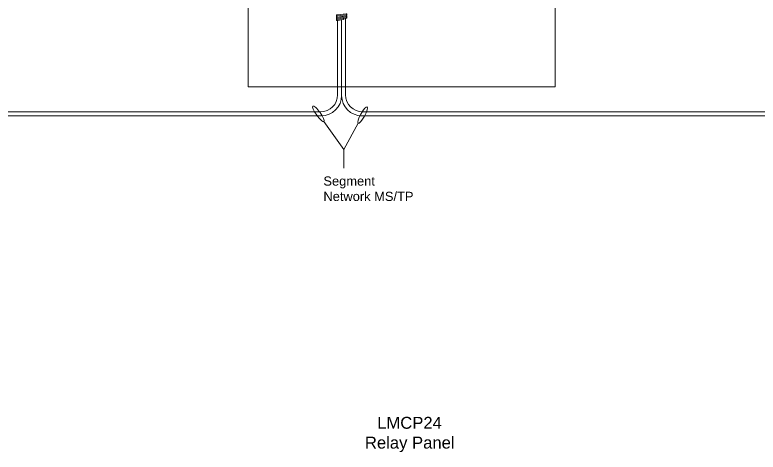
# Model space of a CAD drawing. Header units: inches. Extents: x -60 to 2005, y -577 to 104.
# Drawn here: x 582.19 to 610.29, y -356.34 to -339.78 of the extents above; entities that cross this region are included whole.
import ezdxf

# ---------------------------------------------------------------- set-up
doc = ezdxf.new("R2010")
doc.units = ezdxf.units.IN
doc.header["$MEASUREMENT"] = 0
doc.layers.get('0').update_dxf_attribs({"lineweight": 5})
for name, color, linetype, lineweight in [('PANEL', 7, 'Continuous', 0), ('WS_DETAIL', 7, 'Continuous', 5), ('WS_LowVoltage', 6, 'Continuous', 5)]:
    doc.layers.add(name, color=color, linetype=linetype, lineweight=lineweight)
doc.styles.add('ARIAL', font='arial.ttf')

# ---------------------------------------------------------------- blocks, each defined once
blk = doc.blocks.new('A$C65587FE4')
at = {"layer": 'WS_DETAIL'}
for p, q in [((0.468, 0.107), (0.027, 0.054)), ((0.033, 0.001), (0.478, 0.054))]:
    blk.add_line(p, q, dxfattribs=at)
for centre, start, end in [((0.027, 0.027), 90, 283.7483), ((0.474, 0.081), 276.8741, 103.7978)]:
    blk.add_arc(centre, 0.0271, start, end, dxfattribs=at)
blk = doc.blocks.new('LMCP-24_TW')
at = {"layer": 'PANEL', "linetype": 'Continuous'}
for p, q in [((-46.39, 0), (-46.39, 80.26)), ((46.39, 79.44), (46.39, 0)), ((46.39, 0), (-46.39, 0))]:
    blk.add_line(p, q, dxfattribs=at)

msp = doc.modelspace()

# ---------------------------------------------------------------- linework, layer by layer
at = {"layer": 'WS_DETAIL'}
for p, q in [((594.618, -339.925), (594.372, -339.955)), ((594.377, -339.996), (594.623, -339.966)), ((594.623, -339.966), (594.618, -339.925)), ((593.872, -343.821), (594.621, -344.877)), ((595.166, -343.889), (594.621, -344.877)), ((594.621, -344.877), (594.621, -345.582))]:
    msp.add_line(p, q, dxfattribs=at)
msp.add_arc((594.372, -339.976), 0.0209, 90, 283.7483, dxfattribs=at)
msp.add_ellipse((593.665, -343.53), major_axis=(0.208, -0.291), ratio=0.22265, dxfattribs=at)
at = {"layer": 'WS_DETAIL', "extrusion": (0, 0, -1)}
msp.add_ellipse((595.339, -343.576), major_axis=(-0.173, -0.313), ratio=0.22265, dxfattribs=at)
at = {"layer": 'WS_LowVoltage'}
for p, q in [((594.695, -339.916), (594.695, -342.812)), ((594.39, -339.994), (594.39, -342.812)), ((594.543, -339.976), (594.543, -342.835)), ((569.689, -343.609), (586.154, -343.609)), ((569.819, -343.457), (586.269, -343.457)), ((593.769, -343.609), (586.154, -343.609)), ((593.746, -343.457), (586.269, -343.457)), ((595.232, -343.609), (599.51, -343.609)), ((595.34, -343.457), (596.307, -343.457)), ((620.564, -343.457), (596.307, -343.457)), ((620.433, -343.609), (599.51, -343.609))]:
    msp.add_line(p, q, dxfattribs=at)
for centre, radius, start, end in [((593.746, -342.812), 0.645, 270, 0), ((593.769, -342.835), 0.774, 270, 0), ((595.316, -342.835), 0.774, 180, 270), ((595.34, -342.812), 0.645, 180, 270)]:
    msp.add_arc(centre, radius, start, end, dxfattribs=at)

# ---------------------------------------------------------------- block references
at = {"lineweight": -3, "xscale": 0.125, "yscale": 0.125, "zscale": 0.125}
msp.add_blockref('LMCP-24_TW', (596.814, -342.504), dxfattribs=at)
at = {"layer": 'WS_DETAIL', "xscale": 0.7739034412409241, "yscale": 0.7739034412409241, "zscale": 0.7739034412409241}
for p in [(594.351, -339.828), (594.351, -339.87), (594.351, -339.912), (594.351, -339.954)]:
    msp.add_blockref('A$C65587FE4', p, dxfattribs=at)

# ---------------------------------------------------------------- texts
at = {"layer": 'WS_DETAIL', "insert": (593.855, -345.901), "char_height": 0.34817, "width": 3.38755, "attachment_point": 1, "style": 'ARIAL'}
msp.add_mtext('Segment \\PNetwork MS/TP', dxfattribs=at)
at = {"layer": 'WS_DETAIL', "lineweight": -3, "insert": (595.377, -354.999), "char_height": 0.45, "width": 3.38973, "attachment_point": 1, "style": 'ARIAL'}
msp.add_mtext('\\pi0.51016;LMCP24 \\P\\pi0.046811;Relay Panel', dxfattribs=at)

doc.saveas('drawing.dxf')
